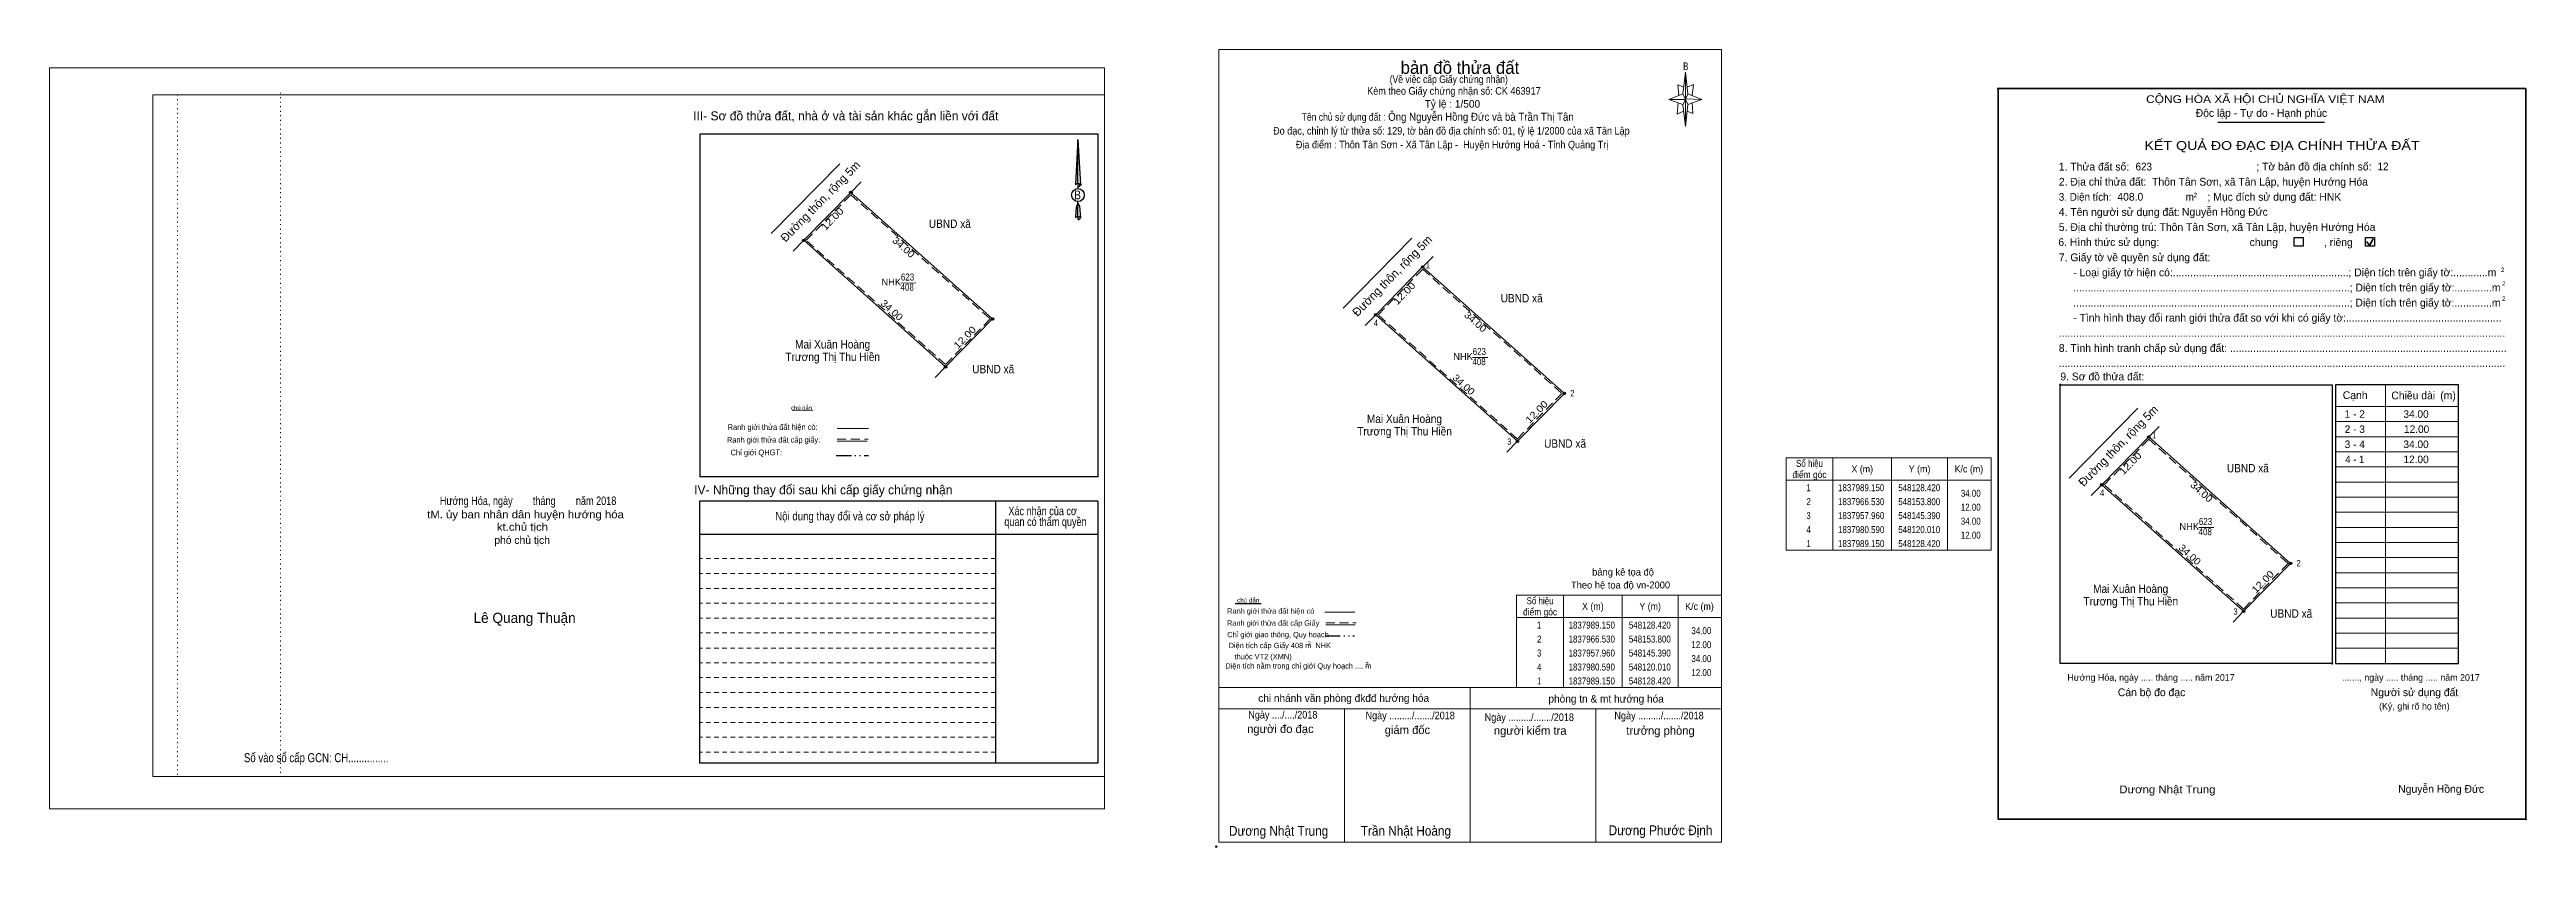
# Model space of a CAD drawing. Header units: metres. Extents: x 547753 to 548671, y 1837914 to 1838058.
# Drawn here: x 547752.5 to 548196, y 1837915.7 to 1838058.4 of the extents above; entities that cross this region are included whole.
import ezdxf
from ezdxf.enums import TextEntityAlignment as Align

# ---------------------------------------------------------------- set-up
doc = ezdxf.new("R2010")
doc.units = ezdxf.units.M
doc.header["$LTSCALE"] = 0.54
doc.header["$PDMODE"] = 32
doc.header["$PDSIZE"] = 0.27
for name, pattern in [('DASH_DOUBLE_DOT', [9.2, 5, -1.2, 0.3, -1.2, 0.3, -1.2]), ('DOTTED', [1.5, 0.3, -1.2]), ('MEDIUM_DASHED', [4.5, 3, -1.5]), ('SHORT_DASHED', [2.7, 1.5, -1.2])]:
    doc.linetypes.add(name, pattern=pattern)
for name, color, linetype, lineweight in [('1', 7, 'Continuous', 13), ('10', 7, 'Continuous', 13), ('11', 7, 'Continuous', 25), ('16', 7, 'Continuous', 25), ('18', 7, 'Continuous', 25), ('2', 7, 'Continuous', 35), ('27', 7, 'Continuous', 13), ('28', 7, 'SHORT_DASHED', 13), ('5', 7, 'DASH_DOUBLE_DOT', 25), ('50', 7, 'Continuous', 25), ('55', 7, 'Continuous', 13), ('63', 7, 'Continuous', 13), ('7', 7, 'Continuous', 13), ('8', 7, 'Continuous', 13)]:
    doc.layers.add(name, color=color, linetype=linetype, lineweight=lineweight)
for name, color, linetype in [('36', 7, 'Continuous'), ('48', 7, 'Continuous'), ('52', 7, 'Continuous'), ('6', 7, 'Continuous'), ('9', 7, 'Continuous')]:
    doc.layers.add(name, color=color, linetype=linetype)

msp = doc.modelspace()

# ---------------------------------------------------------------- hatches: boundary and pattern name
at = {"layer": '11'}
for points in [[(548128.6438, 1837989.1485, 1), (548128.1932, 1837989.1485, 1)], [(548120.2353, 1837980.59, 1), (548119.7847, 1837980.59, 1)], [(548154.0253, 1837966.53, 1), (548153.5747, 1837966.53, 1)], [(548145.6153, 1837957.96, 1), (548145.1647, 1837957.96, 1)], [(548145.6153, 1837957.96, 1), (548145.1647, 1837957.96, 1)]]:
    msp.add_hatch(color=256, dxfattribs=at).paths.add_polyline_path(points)
at = {"layer": '8'}
for points in [[(547896.2338, 1838032.8785, 1), (547895.7832, 1838032.8785, 1)], [(547887.8253, 1838024.32, 1), (547887.3747, 1838024.32, 1)], [(547998.6238, 1838019.5585, 1), (547998.1732, 1838019.5585, 1)], [(547921.6153, 1838010.26, 1), (547921.1647, 1838010.26, 1)], [(547990.2153, 1838011, 1), (547989.7647, 1838011, 1)], [(547913.2053, 1838001.69, 1), (547912.7547, 1838001.69, 1)], [(547913.2053, 1838001.69, 1), (547912.7547, 1838001.69, 1)], [(548024.0053, 1837996.94, 1), (548023.5547, 1837996.94, 1)], [(548015.5953, 1837988.37, 1), (548015.1447, 1837988.37, 1)], [(548015.5953, 1837988.37, 1), (548015.1447, 1837988.37, 1)]]:
    msp.add_hatch(color=256, dxfattribs=at).paths.add_polyline_path(points)

# ---------------------------------------------------------------- linework, layer by layer
at = {"layer": '1'}
for p, q in [((547771.06, 1838050.37), (547941.44, 1838050.37)), ((547771.06, 1837928.41), (547771.06, 1838050.37)), ((547941.44, 1838050.37), (547941.44, 1837927.38)), ((548170.8, 1837998.49), (548170.8, 1837948.64)), ((548161.86, 1837994.59), (548168.79, 1837994.59)), ((548161.86, 1837991.89), (548168.79, 1837991.89)), ((548168.79, 1837994.59), (548176.99, 1837994.59)), ((548168.79, 1837991.89), (548176.99, 1837991.89)), ((548176.99, 1837994.59), (548183.87, 1837994.59)), ((548176.99, 1837991.89), (548183.87, 1837991.89)), ((548161.86, 1837989.19), (548168.79, 1837989.19)), ((548168.79, 1837989.19), (548176.99, 1837989.19)), ((548176.99, 1837989.19), (548183.87, 1837989.19)), ((548161.86, 1837986.48), (548168.79, 1837986.48)), ((548161.86, 1837983.78), (548168.79, 1837983.78)), ((548168.79, 1837986.48), (548176.99, 1837986.48)), ((548168.79, 1837983.78), (548176.99, 1837983.78)), ((548176.99, 1837986.48), (548183.87, 1837986.48)), ((548176.99, 1837983.78), (548183.87, 1837983.78)), ((548161.86, 1837981.08), (548168.79, 1837981.08)), ((548161.86, 1837978.37), (548168.79, 1837978.37)), ((548168.79, 1837981.08), (548176.99, 1837981.08)), ((548168.79, 1837978.37), (548176.99, 1837978.37)), ((548176.99, 1837981.08), (548183.87, 1837981.08)), ((548176.99, 1837978.37), (548183.87, 1837978.37)), ((548161.86, 1837975.67), (548168.79, 1837975.67)), ((548168.79, 1837975.67), (548176.99, 1837975.67)), ((548176.99, 1837975.67), (548183.87, 1837975.67)), ((548161.86, 1837972.97), (548168.79, 1837972.97)), ((548161.86, 1837970.27), (548168.79, 1837970.27)), ((548168.79, 1837972.97), (548176.99, 1837972.97)), ((548168.79, 1837970.27), (548176.99, 1837970.27)), ((548176.99, 1837972.97), (548183.87, 1837972.97)), ((548176.99, 1837970.27), (548183.87, 1837970.27)), ((548161.86, 1837967.56), (548168.79, 1837967.56)), ((548161.86, 1837964.86), (548168.79, 1837964.86)), ((548168.79, 1837967.56), (548176.99, 1837967.56)), ((548168.79, 1837964.86), (548176.99, 1837964.86)), ((548176.99, 1837967.56), (548183.87, 1837967.56)), ((548176.99, 1837964.86), (548183.87, 1837964.86)), ((548161.86, 1837962.16), (548168.79, 1837962.16)), ((548168.79, 1837962.16), (548176.99, 1837962.16)), ((548176.99, 1837962.16), (548183.87, 1837962.16)), ((548161.86, 1837959.45), (548168.79, 1837959.45)), ((548161.86, 1837956.75), (548168.79, 1837956.75)), ((548168.79, 1837959.45), (548176.99, 1837959.45)), ((548168.79, 1837956.75), (548176.99, 1837956.75)), ((548176.99, 1837959.45), (548183.87, 1837959.45)), ((548176.99, 1837956.75), (548183.87, 1837956.75)), ((548161.86, 1837954.05), (548168.79, 1837954.05)), ((548161.86, 1837951.34), (548168.79, 1837951.34)), ((548168.79, 1837954.05), (548176.99, 1837954.05)), ((548168.79, 1837951.34), (548176.99, 1837951.34)), ((548176.99, 1837954.05), (548183.87, 1837954.05)), ((548176.99, 1837951.34), (548183.87, 1837951.34)), ((547771.06, 1837928.41), (547941.44, 1837928.41))]:
    msp.add_line(p, q, dxfattribs=at)
at = {"layer": '1', "linetype": 'DOTTED'}
for p, q in [((547775.48, 1838050.37), (547775.48, 1837928.41)), ((547793.87, 1838050.73), (547793.87, 1837928.76))]:
    msp.add_line(p, q, dxfattribs=at)
at = {"layer": '1', "lineweight": 25}
for p, q in [((548140.79, 1838045.46), (548159.89, 1838045.46)), ((548183.87, 1837998.49), (548161.86, 1837998.49)), ((548161.86, 1837998.49), (548161.86, 1837995.25)), ((548183.87, 1837948.64), (548183.87, 1837998.49)), ((548112.58, 1837950.22), (548112.58, 1837995.25)), ((548161.86, 1837995.25), (548161.86, 1837950.22)), ((548161.86, 1837950.22), (548161.86, 1837948.64))]:
    msp.add_line(p, q, dxfattribs=at)
at = {"layer": '1', "lineweight": 35}
for p, q in [((548167.43, 1838024.11), (548167.97, 1838023.41)), ((548167.97, 1838023.41), (548168.62, 1838024.58))]:
    msp.add_line(p, q, dxfattribs=at)
at = {"layer": '1'}
for points in [[(547752.54, 1837922.61), (547941.44, 1837922.61), (547941.44, 1838055.16), (547752.54, 1838055.16)], [(548128.42, 1837989.15), (548153.8, 1837966.53), (548145.39, 1837957.96), (548120.01, 1837980.59)]]:
    msp.add_lwpolyline(points, close=True, dxfattribs=at)
msp.add_lwpolyline([(547777.96, 1838050.37), (547941.44, 1838050.37), (547941.44, 1837928.41), (547777.96, 1837928.41)], dxfattribs=at)
at = {"layer": '1', "lineweight": 25}
for points in [[(548112.58, 1837995.25), (548112.58, 1837998.47), (548161.23, 1837998.47), (548161.23, 1837995.25), (548161.23, 1837950.22)], [(548161.23, 1837950.22), (548161.23, 1837948.64), (548112.58, 1837948.64), (548112.58, 1837950.22)], [(548161.86, 1837948.64), (548183.87, 1837948.64), (548183.87, 1837949.13)]]:
    msp.add_lwpolyline(points, dxfattribs=at)
at = {"layer": '1'}
for p in [(548101.45, 1838051.45), (548112.58, 1837998.47), (548161.23, 1837948.64), (548195.91, 1837920.8)]:
    msp.add_point(p, dxfattribs=at)
at = {"layer": '10'}
msp.add_line((548126.47, 1837994.3), (548114.18, 1837981.8), dxfattribs=at)
msp.add_lwpolyline([(548145.39, 1837957.96), (548120.01, 1837980.59), (548128.42, 1837989.15), (548153.8, 1837966.53)], close=True, dxfattribs=at)
at = {"layer": '10', "linetype": 'MEDIUM_DASHED'}
msp.add_lwpolyline([(548145.38, 1837958.37), (548120.44, 1837980.6), (548128.43, 1837988.73), (548153.37, 1837966.52)], close=True, dxfattribs=at)
at = {"layer": '11'}
for centre in [(548128.4185, 1837989.1485), (548120.01, 1837980.59), (548153.8, 1837966.53), (548145.39, 1837957.96), (548145.39, 1837957.96)]:
    msp.add_circle(centre, 0.2253, dxfattribs=at)
at = {"layer": '16'}
msp.add_line((547969.48, 1837959.29), (547964.86, 1837959.29), dxfattribs=at)
at = {"layer": '18'}
for p, q in [((547936.67, 1838042.37), (547937.12, 1838034.25)), ((547936.67, 1838042.37), (547937.12, 1838034.25)), ((547936.67, 1838042.37), (547937.12, 1838034.25)), ((547936.32, 1838035.49), (547936.27, 1838034.25)), ((547936.67, 1838034.47), (547936.67, 1838034.18)), ((547936.67, 1838034.18), (547936.67, 1838033.97)), ((547936.67, 1838033.97), (547936.67, 1838033.64)), ((547936.67, 1838033.97), (547936.67, 1838033.64)), ((547936.67, 1838033.97), (547936.67, 1838033.64)), ((547936.67, 1838030.89), (547936.67, 1838031.25)), ((547936.67, 1838030.89), (547936.67, 1838031.25)), ((547936.67, 1838030.89), (547936.67, 1838031.25)), ((547936.67, 1838030.89), (547936.98, 1838030.45)), ((547936.67, 1838030.89), (547936.98, 1838030.45)), ((547936.67, 1838030.89), (547936.98, 1838030.45)), ((547936.67, 1838028.58), (547936.67, 1838028.28)), ((547936.67, 1838028.28), (547936.67, 1838028.03)), ((547936.98, 1838030.45), (547937.12, 1838028.32)), ((547936.98, 1838030.45), (547937.12, 1838028.32)), ((547936.98, 1838030.45), (547937.12, 1838028.32)), ((547937.12, 1838028.32), (547937.12, 1838028.33))]:
    msp.add_line(p, q, dxfattribs=at)
for points in [[(547936.67, 1838034.47), (547936.67, 1838042.37), (547936.32, 1838035.49)], [(547936.67, 1838028.58), (547936.67, 1838030.89), (547936.4, 1838030.45), (547936.32, 1838029.58), (547936.27, 1838028.33)]]:
    msp.add_lwpolyline(points, dxfattribs=at)
msp.add_ellipse((547936.683, 1838032.4201), major_axis=(0, 1.158), ratio=0.983453, dxfattribs=at)
for centre, start_param, end_param in [((547936.6834, 1838034.2046), 1.57079633, 3.07445202), ((547936.6834, 1838034.2046), 0.06714063, 1.57079633), ((547936.6834, 1838034.2046), 4.71238898, 6.28318531), ((547936.6834, 1838028.2941), 2.49106941, 3.07427841), ((547936.6834, 1838028.2941), 1.57079633, 2.49106941), ((547936.6834, 1838028.2941), 0.06714063, 1.57079633), ((547936.6834, 1838028.2941), 4.71238898, 6.28318531)]:
    msp.add_ellipse(centre, major_axis=(0.4175, 0), ratio=0.655448, start_param=start_param, end_param=end_param, dxfattribs=at)
msp.add_point((547937.12, 1838034.25), dxfattribs=at)
at = {"layer": '2'}
msp.add_lwpolyline([(548101.45, 1838051.45), (548195.91, 1838051.45), (548195.91, 1837920.8), (548101.45, 1837920.8)], close=True, dxfattribs=at)
at = {"layer": '27'}
for p, q in [((548130.28, 1837991.04), (548128.38, 1837989.11)), ((548120.01, 1837980.59), (548118.12, 1837978.66)), ((548145.39, 1837957.96), (548143.5, 1837956.03))]:
    msp.add_line(p, q, dxfattribs=at)
at = {"layer": '28', "linetype": 'Continuous', "lineweight": 25}
for p, q in [((547940.33, 1837981.99), (547868.97, 1837981.99)), ((547921.92, 1837977.65), (547921.94, 1837930.8)), ((547940.27, 1837977.65), (547940.24, 1837930.8)), ((547940.24, 1837971.7), (547868.92, 1837971.7)), ((547940.24, 1837930.8), (547868.92, 1837930.8))]:
    msp.add_line(p, q, dxfattribs=at)
at = {"layer": '28'}
for p, q in [((547921.93, 1837967.39), (547868.92, 1837967.39)), ((547921.93, 1837964.73), (547868.92, 1837964.73)), ((547921.93, 1837962.05), (547868.92, 1837962.05)), ((547921.93, 1837959.41), (547868.92, 1837959.41)), ((547921.93, 1837956.74), (547868.92, 1837956.74)), ((547921.93, 1837954.08), (547868.92, 1837954.08)), ((547921.93, 1837951.38), (547868.92, 1837951.38)), ((547921.94, 1837948.73), (547868.92, 1837948.73)), ((547921.94, 1837946.09), (547868.92, 1837946.09)), ((547921.94, 1837943.44), (547868.92, 1837943.44)), ((547921.94, 1837940.76), (547868.92, 1837940.76)), ((547921.94, 1837938.09), (547868.92, 1837938.09)), ((547921.94, 1837935.45), (547868.92, 1837935.45)), ((547921.94, 1837932.79), (547868.92, 1837932.79))]:
    msp.add_line(p, q, dxfattribs=at)
at = {"layer": '28', "linetype": 'Continuous', "lineweight": 25}
for points in [[(547940.33, 1837981.99), (547940.33, 1838043.33), (547868.97, 1838043.33), (547868.97, 1837981.99)], [(547940.27, 1837977.65), (547868.92, 1837977.65), (547868.92, 1837930.8)]]:
    msp.add_lwpolyline(points, dxfattribs=at)
at = {"layer": '5'}
for p, q in [((547893.41, 1837985.82), (547899.16, 1837985.82)), ((547980.96, 1837953.59), (547986.2, 1837953.59))]:
    msp.add_line(p, q, dxfattribs=at)
at = {"layer": '5', "linetype": 'Continuous', "lineweight": 13}
for p, q in [((547980.86, 1837957.8), (547986.24, 1837957.8)), ((547981.06, 1837955.56), (547986.33, 1837955.56))]:
    msp.add_line(p, q, dxfattribs=at)
at = {"layer": '5', "linetype": 'MEDIUM_DASHED', "lineweight": 13}
msp.add_line((547981.06, 1837955.88), (547986.5, 1837955.88), dxfattribs=at)
at = {"layer": '50'}
for points in [[(548154.45, 1838024.8), (548156.08, 1838024.8), (548156.08, 1838023.29), (548154.45, 1838023.29)], [(548167.22, 1838024.8), (548168.84, 1838024.8), (548168.84, 1838023.29), (548167.22, 1838023.29)]]:
    msp.add_lwpolyline(points, close=True, dxfattribs=at)
at = {"layer": '55'}
for p, q in [((547893.55, 1837990.65), (547899.16, 1837990.65)), ((547893.59, 1837988.4), (547898.97, 1837988.4)), ((547893.59, 1837988.4), (547898.97, 1837988.4))]:
    msp.add_line(p, q, dxfattribs=at)
at = {"layer": '55', "linetype": 'MEDIUM_DASHED'}
msp.add_line((547893.58, 1837988.78), (547899.09, 1837988.78), dxfattribs=at)
at = {"layer": '63'}
for p, q in [((548071.87, 1837985.42), (548071.87, 1837968.92)), ((548082.37, 1837985.42), (548082.37, 1837968.92)), ((548092.37, 1837985.42), (548092.37, 1837968.92)), ((548063.47, 1837981.42), (548100.17, 1837981.42)), ((548137.37, 1837972.94), (548140.08, 1837972.98)), ((548023.63, 1837960.84), (548023.63, 1837944.34)), ((548034.13, 1837960.84), (548034.13, 1837944.34)), ((548044.13, 1837960.84), (548044.13, 1837944.34)), ((548015.23, 1837956.84), (548051.93, 1837956.84))]:
    msp.add_line(p, q, dxfattribs=at)
for points in [[(548063.47, 1837985.42), (548100.17, 1837985.42), (548100.17, 1837968.92), (548063.47, 1837968.92)], [(548015.23, 1837960.84), (548051.93, 1837960.84), (548051.93, 1837944.34), (548015.23, 1837944.34)]]:
    msp.add_lwpolyline(points, close=True, dxfattribs=at)
at = {"layer": '7'}
for p, q in [((548044.98, 1838050.51), (548045.48, 1838054.41)), ((548044.98, 1838048.61), (548042.48, 1838049.51)), ((548045.88, 1838050.51), (548048.38, 1838049.51)), ((548046.68, 1838048.91), (548046.78, 1838047.01)), ((548045.88, 1838048.61), (548045.48, 1838044.71)), ((548046.78, 1838047.01), (548045.78, 1838047.41)), ((547885.5, 1837993.81), (547889.23, 1837993.86)), ((547961.93, 1837944.34), (548051.93, 1837944.34)), ((547961.93, 1837944.34), (548051.93, 1837944.34)), ((547961.93, 1837944.34), (548051.93, 1837944.34)), ((548006.93, 1837916.64), (548006.93, 1837944.34)), ((547961.93, 1837940.54), (548051.73, 1837940.54)), ((547984.43, 1837916.64), (547984.43, 1837940.54)), ((548029.43, 1837916.64), (548029.43, 1837940.54)), ((548051.93, 1837916.64), (547961.93, 1837916.64))]:
    msp.add_line(p, q, dxfattribs=at)
for points in [[(547961.93, 1838058.44), (548051.93, 1838058.44), (548051.93, 1837916.64), (547961.93, 1837916.64)], [(548045.48, 1838054.41), (548045.88, 1838050.51), (548045.48, 1838049.51)], [(548045.48, 1838049.51), (548042.48, 1838049.51), (548044.98, 1838050.51), (548045.88, 1838048.61), (548048.38, 1838049.51), (548045.48, 1838049.61)], [(548045.48, 1838049.51), (548045.48, 1838044.71), (548044.98, 1838048.61)]]:
    msp.add_lwpolyline(points, close=True, dxfattribs=at)
for points in [[(548045.48, 1838049.51), (548044.98, 1838050.51), (548042.48, 1838049.51)], [(548044.18, 1838048.91), (548043.98, 1838046.91), (548045.08, 1838047.41)], [(548045.18, 1838051.71), (548044.08, 1838052.11), (548044.28, 1838050.21)], [(548045.48, 1838049.51), (548045.88, 1838048.61), (548048.38, 1838049.51)], [(548045.78, 1838051.71), (548046.88, 1838052.21), (548046.68, 1838050.21)]]:
    msp.add_lwpolyline(points, dxfattribs=at)
msp.add_point((547961.46, 1837915.86), dxfattribs=at)
at = {"layer": '8'}
for p, q in [((547894.06, 1838038.03), (547881.77, 1838025.53)), ((547897.87, 1838034.77), (547895.97, 1838032.84)), ((547887.6, 1838024.32), (547885.71, 1838022.39)), ((547996.45, 1838024.71), (547984.16, 1838012.21)), ((548000.26, 1838021.45), (547998.36, 1838019.52)), ((547904.96, 1838016.67), (547907.67, 1838016.71)), ((547989.99, 1838011), (547988.1, 1838009.07)), ((547912.98, 1838001.69), (547911.09, 1837999.76)), ((548007.35, 1838003.35), (548010.06, 1838003.39)), ((548015.37, 1837988.37), (548013.48, 1837986.44))]:
    msp.add_line(p, q, dxfattribs=at)
for points in [[(547912.98, 1838001.69), (547887.6, 1838024.32), (547896.01, 1838032.88), (547921.39, 1838010.26)], [(547896.01, 1838032.88), (547921.39, 1838010.26), (547912.98, 1838001.69), (547887.6, 1838024.32)], [(548015.37, 1837988.37), (547989.99, 1838011), (547998.4, 1838019.56), (548023.78, 1837996.94)], [(547998.4, 1838019.56), (548023.78, 1837996.94), (548015.37, 1837988.37), (547989.99, 1838011)]]:
    msp.add_lwpolyline(points, close=True, dxfattribs=at)
at = {"layer": '8', "linetype": 'MEDIUM_DASHED'}
for points in [[(547912.97, 1838002.1), (547888.03, 1838024.33), (547896.02, 1838032.46), (547920.96, 1838010.25)], [(548015.36, 1837988.78), (547990.42, 1838011.01), (547998.41, 1838019.14), (548023.35, 1837996.93)]]:
    msp.add_lwpolyline(points, close=True, dxfattribs=at)
at = {"layer": '8', "lineweight": 25}
for centre in [(547896.0085, 1838032.8785), (547887.6, 1838024.32), (547998.3985, 1838019.5585), (547921.39, 1838010.26), (547989.99, 1838011), (547912.98, 1838001.69), (547912.98, 1838001.69), (548023.78, 1837996.94), (548015.37, 1837988.37), (548015.37, 1837988.37)]:
    msp.add_circle(centre, 0.2253, dxfattribs=at)

# ---------------------------------------------------------------- texts
at = {"layer": '1'}
for s, height, width, p in [('CỘNG HÒA XÃ HỘI CHỦ NGHĨA VIỆT NAM', 1.388, 1.15, (548127.94, 1838048.88)), ('3. Diện tích:', 1.388, 0.95, (548112.31, 1838031.4)), ('m', 1.388, 0.95, (548135.03, 1838031.4)), ('2', 0.7928, 0.9, (548136.46, 1838032.03)), ('2', 0.7928, 0.9, (548191.48, 1838018.66)), ('2', 0.7928, 0.9, (548191.69, 1838016.19)), ('2', 0.7928, 0.9, (548191.69, 1838013.49)), ('Dương Nhật Trung', 1.388, 1.1, (548123.13, 1837925.41))]:
    msp.add_text(s, height=height, dxfattribs=dict(at, width=width)).set_placement(p)
for s, height, p in [('Độc lập - Tự do - Hạnh phúc', 1.388, (548136.82, 1838046.41)), ('2. Địa chỉ thửa đất:', 1.388, (548112.31, 1838034.11)), ('1. Thửa đất số:', 1.388, (548112.31, 1838036.81)), ('; Tờ bản đồ địa chính số:', 1.388, (548147.68, 1838036.82)), ('; Mục đích sử dụng đất: HNK', 1.388, (548138.94, 1838031.4)), ('4. Tên người sử dụng đất:', 1.388, (548112.31, 1838028.7)), ('5. Địa chỉ thường trú: Thôn Tân Sơn, xã Tân Lập, huyện Hướng Hóa', 1.388, (548112.31, 1838026)), ('chung                , riêng', 1.388, (548146.48, 1838023.29)), ('7. Giấy tờ về quyền sử dụng đất:', 1.388, (548112.31, 1838020.59)), ('     - Loại giấy tờ hiện có:.............................................................; Diện tích trên giấy tờ:............m', 1.388, (548112.31, 1838017.89)), ('     ................................................................................................; Diện tích trên giấy tờ:.............m', 1.388, (548112.31, 1838015.18)), ('     ................................................................................................; Diện tích trên giấy tờ:.............m', 1.388, (548112.31, 1838012.48)), ('     - Tình hình thay đổi ranh giới thửa đất so với khi có giấy tờ:......................................................', 1.388, (548112.31, 1838009.78)), ('8. Tình hình tranh chấp sử dụng đất: ................................................................................................', 1.388, (548112.31, 1838004.37)), ('...........................................................................................................................................................', 1.388, (548112.31, 1838007.07)), ('...........................................................................................................................................................', 1.388, (548112.31, 1838001.67)), ('9. Sơ đồ thửa đất:', 1.388, (548112.58, 1837999.27)), ('Cạnh', 1.388, (548163.16, 1837995.93)), ('Chiều dài', 1.388, (548171.85, 1837995.88)), ('(m)', 1.388, (548180.61, 1837995.9)), ('Hướng Hóa, ngày ..... tháng ..... năm 2017', 1.189, (548113.85, 1837945.53)), ('Cán bộ đo đạc', 1.388, (548122.88, 1837942.78)), ('......., ngày ..... tháng ..... năm 2017', 1.189, (548163.03, 1837945.53)), ('Người sử dụng đất', 1.388, (548168.16, 1837942.78)), ('(Ký, ghi rõ họ tên)', 1.189, (548169.65, 1837940.39))]:
    msp.add_text(s, height=height, dxfattribs=at).set_placement(p)
for s, height, width, p in [('KẾT QUẢ ĐO ĐẠC ĐỊA CHÍNH THỬA ĐẤT', 1.586, 1.2, (548152.275, 1838040.49)), ('623', 1.25, 0.85, (548138.575, 1837973.4)), ('408', 1.25, 0.85, (548138.525, 1837971.58))]:
    msp.add_text(s, height=height, dxfattribs=dict(at, width=width)).set_placement(p, align=Align.CENTER)
msp.add_text('NHK', height=1.25, dxfattribs=at).set_placement((548135.665, 1837972.51), align=Align.CENTER)
at = {"layer": '10'}
msp.add_text('Đường thôn, rộng 5m', height=1.5, rotation=45.506, dxfattribs=at).set_placement((548116.74, 1837980.17))
at = {"layer": '16', "width": 0.8}
for p in [(547978.09, 1837951.8), (547988.43, 1837948.1)]:
    msp.add_text('2', height=0.8, dxfattribs=at).set_placement(p, align=Align.CENTER)
at = {"layer": '18'}
for s, height, width, p in [('B', 1.59, 0.85, (547936.615, 1838031.64)), ('Hướng Hóa, ngày        tháng        năm 2018', 1.523, 0.8, (547838.23, 1837976.97)), ('tM. ủy ban nhân dân huyện hướng hóa', 1.381, 1.1, (547837.765, 1837974.6)), ('kt.chủ tịch', 1.381, 1.1, (547837.215, 1837972.37)), ('Số vào sổ cấp GCN: CH...............', 1.611, 0.8, (547800.275, 1837930.97))]:
    msp.add_text(s, height=height, dxfattribs=dict(at, width=width)).set_placement(p, align=Align.CENTER)
for s, height, p in [('phó chủ tịch', 1.381, (547837.155, 1837970.02)), ('Lê Quang Thuận', 1.822, (547837.6, 1837955.88))]:
    msp.add_text(s, height=height, dxfattribs=at).set_placement(p, align=Align.CENTER)
at = {"layer": '28'}
for s, p in [('III- Sơ đồ thửa đất, nhà ở và tài sản khác gắn liền với đất', (547895.11, 1838045.78)), ('IV- Những thay đổi sau khi cấp giấy chứng nhận', (547891.08, 1837978.89))]:
    msp.add_text(s, height=1.611, dxfattribs=at).set_placement(p, align=Align.CENTER)
for s, width, p in [('Nội dung thay đổi và cơ sở pháp lý', 0.85, (547895.845, 1837974.22)), (' quan có thẩm quyền', 0.8, (547930.64, 1837973.23)), ('Xác nhận của cơ', 0.8, (547930.36, 1837975.15))]:
    msp.add_text(s, height=1.519, dxfattribs=dict(at, width=width)).set_placement(p, align=Align.CENTER)
at = {"layer": '36', "width": 0.9}
for s, p in [('UBND xã', (548146.16, 1837982.81)), ('Trương Thị Thu Hiền', (548125.195, 1837959)), ('Mai Xuân Hoàng', (548125.175, 1837961.24)), ('UBND xã', (548153.93, 1837956.81))]:
    msp.add_text(s, height=1.5, dxfattribs=at).set_placement(p, align=Align.CENTER)
at = {"layer": '48'}
msp.add_text('6. Hình thức sử dụng:', height=1.388, dxfattribs=at).set_placement((548112.22, 1838023.31))
at = {"layer": '5'}
for s, height, width, p in [('chú dẫn', 0.7999, 1.05, (547967.18, 1837959.53)), ('Ranh giới thửa đất cấp Giấy', 0.96, 0.9, (547971.64, 1837955.38)), ('Ranh giới thửa đất hiện có ', 0.96, 0.9, (547971.385, 1837957.53)), ('Chỉ giới giao thông, Quy hoạch', 0.96, 0.9, (547972.5, 1837953.31)), ('Diện tích cấp Giấy 408 m  NHK', 0.96, 0.9, (547972.825, 1837951.37)), ('Diện tích nằm trong chỉ giới Quy hoạch .... m', 0.96, 0.9, (547976.145, 1837947.72)), ('thuộc VT2 (XMN)', 0.96, 0.95, (547969.835, 1837949.38))]:
    msp.add_text(s, height=height, dxfattribs=dict(at, width=width)).set_placement(p, align=Align.CENTER)
at = {"layer": '52'}
for s, p in [('2 - 3', (548165.305, 1837989.86)), ('1 - 2', (548165.305, 1837992.57)), ('34.00', (548176.275, 1837992.57)), ('12.00', (548176.375, 1837989.86)), ('3 - 4', (548165.305, 1837987.16)), ('34.00', (548176.275, 1837987.16)), ('12.00', (548176.275, 1837984.46))]:
    msp.add_text(s, height=1.352, dxfattribs=at).set_placement(p, align=Align.CENTER)
at = {"layer": '52', "width": 0.95}
msp.add_text('4 - 1', height=1.352, dxfattribs=at).set_placement((548165.305, 1837984.46), align=Align.CENTER)
at = {"layer": '55'}
for s, height, width, p in [('Ranh giới thửa đất hiện có:', 1.04, 0.8, (547882.0138, 1837990.3962)), ('Chỉ giới QHGT:', 1.035, 0.85, (547879.0988, 1837985.8596)), ('Ranh giới thửa đất cấp giấy:', 1.035, 0.8, (547882.1888, 1837988.1167))]:
    msp.add_text(s, height=height, rotation=0.135, dxfattribs=dict(at, width=width)).set_placement(p, align=Align.CENTER)
at = {"layer": '6', "width": 0.95}
for s, p in [('623', (548126.05, 1838036.82)), ('12', (548169.38, 1838036.84))]:
    msp.add_text(s, height=1.388, dxfattribs=at).set_placement(p)
at = {"layer": '6'}
for s, p in [('Thôn Tân Sơn, xã Tân Lập, huyện Hướng Hóa', (548129.01, 1838034.11)), ('408.0', (548122.79, 1838031.42)), ('Nguyễn Hồng Đức', (548134.36, 1838028.72)), ('Nguyễn Hồng Đức', (548173.08, 1837925.49))]:
    msp.add_text(s, height=1.388, dxfattribs=at).set_placement(p)
at = {"layer": '63'}
for s, width, p in [('điểm góc', 0.9, (548067.67, 1837981.8)), ('Số hiệu', 0.85, (548067.67, 1837983.8)), ('X (m)', 0.95, (548077.12, 1837982.8)), ('Y (m)', 0.95, (548087.375, 1837982.8)), ('K/c (m)', 0.95, (548096.215, 1837982.8)), (' 2', 0.85, (548067.325, 1837976.95)), (' 1', 0.75, (548067.32, 1837979.45)), ('1837989.150', 0.85, (548076.92, 1837979.45)), ('1837966.530', 0.85, (548076.92, 1837976.95)), ('548128.420', 0.85, (548087.32, 1837979.45)), ('548153.800', 0.85, (548087.32, 1837976.95)), (' 3', 0.8, (548067.315, 1837974.45)), ('1837957.960', 0.85, (548076.92, 1837974.45)), ('548145.390', 0.85, (548087.32, 1837974.45)), (' 4', 0.85, (548067.32, 1837971.95)), (' 1', 0.75, (548067.32, 1837969.45)), ('1837980.590', 0.85, (548076.92, 1837971.95)), ('1837989.150', 0.85, (548076.92, 1837969.45)), ('548120.010', 0.85, (548087.32, 1837971.95)), ('548128.420', 0.85, (548087.32, 1837969.45)), ('Số hiệu', 0.85, (548019.43, 1837959.22)), ('điểm góc', 0.9, (548019.43, 1837957.22)), (' 1', 0.75, (548019.08, 1837954.87)), ('1837989.150', 0.85, (548028.68, 1837954.87)), ('X (m)', 0.95, (548028.88, 1837958.22)), ('548128.420', 0.85, (548039.08, 1837954.87)), ('Y (m)', 0.95, (548039.135, 1837958.22)), ('K/c (m)', 0.95, (548047.975, 1837958.22)), (' 2', 0.85, (548019.085, 1837952.37)), ('1837966.530', 0.85, (548028.68, 1837952.37)), ('548153.800', 0.85, (548039.08, 1837952.37)), (' 4', 0.85, (548019.08, 1837947.37)), (' 3', 0.8, (548019.075, 1837949.87)), ('1837957.960', 0.85, (548028.68, 1837949.87)), ('1837980.590', 0.85, (548028.68, 1837947.37)), ('548145.390', 0.85, (548039.08, 1837949.87)), ('548120.010', 0.85, (548039.08, 1837947.37)), (' 1', 0.75, (548019.08, 1837944.87)), ('1837989.150', 0.85, (548028.68, 1837944.87)), ('548128.420', 0.85, (548039.08, 1837944.87))]:
    msp.add_text(s, height=1.25, dxfattribs=dict(at, width=width)).set_placement(p, align=Align.CENTER)
for s, rotation, width, p in [('12.00', 45.506, 1.15, (548125.5716, 1837983.982)), ('34.00', 318.291, 1.1, (548137.4592, 1837978.8732)), ('34.00', 318.278, 1.1, (548135.3491, 1837967.6326)), ('12.00', 45.54, 1.15, (548149.2799, 1837962.7922))]:
    msp.add_text(s, height=1.25, rotation=rotation, dxfattribs=dict(at, width=width)).set_placement(p, align=Align.CENTER)
at = {"layer": '63', "width": 0.85}
for s, p in [('34.00', (548098.32, 1837978.45)), ('34.00', (548098.32, 1837973.45)), ('12.00', (548098.32, 1837975.95)), ('12.00', (548098.32, 1837970.95)), ('34.00', (548050.08, 1837953.87)), ('12.00', (548050.08, 1837951.37)), ('34.00', (548050.08, 1837948.87)), ('12.00', (548050.08, 1837946.37))]:
    msp.add_text(s, height=1.25, dxfattribs=at).set_placement(p, align=Align.RIGHT)
at = {"layer": '7'}
for s, height, width, p in [('(Về việc cấp Giấy chứng nhận)', 1.35, 0.85, (548003.08, 1838052.46)), ('B', 1.378, 0.75, (548045.515, 1838054.76)), ('Kèm theo Giấy chứng nhận số: CK 463917', 1.35, 0.9, (548004, 1838050.38)), ('Đo đạc, chỉnh lý từ thửa số: 129, tờ bản đồ địa chính số: 01, tỷ lệ 1/2000 của xã Tân Lập', 1.35, 0.9, (548003.55, 1838043.24)), ('Tên chủ sử dụng đất :', 1.35, 0.85, (547984.245, 1838045.71)), ('Địa điểm : Thôn Tân Sơn - Xã Tân Lập -  Huyện Hướng Hoá - Tỉnh Quảng Trị ', 1.35, 0.9, (548003.895, 1838040.77)), ('Ngày ..../..../2018', 1.35, 0.9, (547973.37, 1837938.78)), ('Ngày ........./......./2018', 1.35, 0.9, (547996.17, 1837938.65)), ('Ngày ........./......./2018', 1.35, 0.9, (548017.5, 1837938.34)), ('Ngày ........./......./2018', 1.35, 0.9, (548040.73, 1837938.64)), ('Dương Nhật Trung', 1.75, 0.9, (547972.61, 1837917.81)), ('Trần Nhật Hoàng', 1.75, 0.9, (547995.405, 1837917.82)), ('Dương Phước Định', 1.75, 0.9, (548040.995, 1837917.91))]:
    msp.add_text(s, height=height, dxfattribs=dict(at, width=width)).set_placement(p, align=Align.CENTER)
for s, height, p in [('bản đồ thửa đất', 2.25, (548005.075, 1838054.1)), ('Tỷ lệ : 1/500', 1.35, (548003.725, 1838048.06)), ('bảng kê tọa độ', 1.25, (548034.285, 1837964.36)), ('Theo hệ tọa độ vn-2000', 1.25, (548033.835, 1837962.04)), ('chi nhánh văn phòng đkđđ hướng hóa', 1.35, (547984.26, 1837941.76)), ('phòng tn & mt hướng hóa', 1.35, (548031.255, 1837941.64)), ('người đo đạc', 1.5, (547972.925, 1837936.18)), ('giám đốc', 1.5, (547995.675, 1837936)), ('người kiểm tra', 1.5, (548017.655, 1837935.88)), ('trưởng phòng', 1.5, (548040.995, 1837935.88))]:
    msp.add_text(s, height=height, dxfattribs=at).set_placement(p, align=Align.CENTER)
at = {"layer": '7', "width": 0.9}
msp.add_text('Ông Nguyễn Hồng Đức và bà Trần Thị Tân', height=1.44, dxfattribs=at).set_placement((547992.22, 1838045.7))
at = {"layer": '7'}
msp.add_text('chú dẫn :', height=0.7652, rotation=359.974, dxfattribs=at).set_placement((547887.4848, 1837993.9589), align=Align.CENTER)
at = {"layer": '8'}
for p in [(547884.33, 1838023.9), (547986.72, 1838010.58)]:
    msp.add_text('Đường thôn, rộng 5m', height=1.5, rotation=45.506, dxfattribs=at).set_placement(p)
for s, rotation, width, p in [('12.00', 45.506, 1.15, (547893.1616, 1838027.712)), ('34.00', 318.291, 1.1, (547905.0492, 1838022.6032)), ('34.00', 318.278, 1.1, (547902.9391, 1838011.3626)), ('12.00', 45.506, 1.15, (547995.5516, 1838014.392)), ('12.00', 45.54, 1.15, (547916.8699, 1838006.5222)), ('34.00', 318.291, 1.1, (548007.4392, 1838009.2832)), ('34.00', 318.278, 1.1, (548005.3291, 1837998.0426)), ('12.00', 45.54, 1.15, (548019.2599, 1837993.2022))]:
    msp.add_text(s, height=1.25, rotation=rotation, dxfattribs=dict(at, width=width)).set_placement(p, align=Align.CENTER)
for s, height, width, p in [('UBND xã', 1.5, 0.9, (547913.745, 1838026.54)), ('623', 1.25, 0.85, (547906.165, 1838017.13)), ('1', 1.126, 0.75, (547999.35, 1838019.3)), ('408', 1.25, 0.85, (547906.115, 1838015.31)), ('UBND xã', 1.5, 0.9, (548016.135, 1838013.22)), ('4', 1.126, 0.9, (547990.035, 1838009)), ('Mai Xuân Hoàng', 1.5, 0.9, (547892.755, 1838004.97)), ('623', 1.25, 0.85, (548008.555, 1838003.81)), ('Trương Thị Thu Hiền', 1.5, 0.9, (547892.775, 1838002.73)), ('UBND xã', 1.5, 0.9, (547921.515, 1838000.54)), ('408', 1.25, 0.85, (548008.505, 1838001.99)), ('2', 1.126, 0.9, (548025.22, 1837996.43)), ('Mai Xuân Hoàng', 1.5, 0.9, (547995.145, 1837991.65)), ('Trương Thị Thu Hiền', 1.5, 0.9, (547995.165, 1837989.41)), ('3', 1.126, 0.8, (548013.925, 1837987.76)), ('UBND xã', 1.5, 0.9, (548023.905, 1837987.22))]:
    msp.add_text(s, height=height, dxfattribs=dict(at, width=width)).set_placement(p, align=Align.CENTER)
for p in [(547903.255, 1838016.24), (548005.645, 1838002.92)]:
    msp.add_text('NHK', height=1.25, dxfattribs=at).set_placement(p, align=Align.CENTER)
at = {"layer": '9'}
for s, width, p in [('1', 0.75, (548129.38, 1837988.89)), ('4', 0.9, (548120.06, 1837978.59)), ('2', 0.9, (548155.245, 1837966.02)), ('3', 0.85, (548143.95, 1837957.35))]:
    msp.add_text(s, height=1.126, dxfattribs=dict(at, width=width)).set_placement(p, align=Align.CENTER)

doc.saveas('drawing.dxf')
